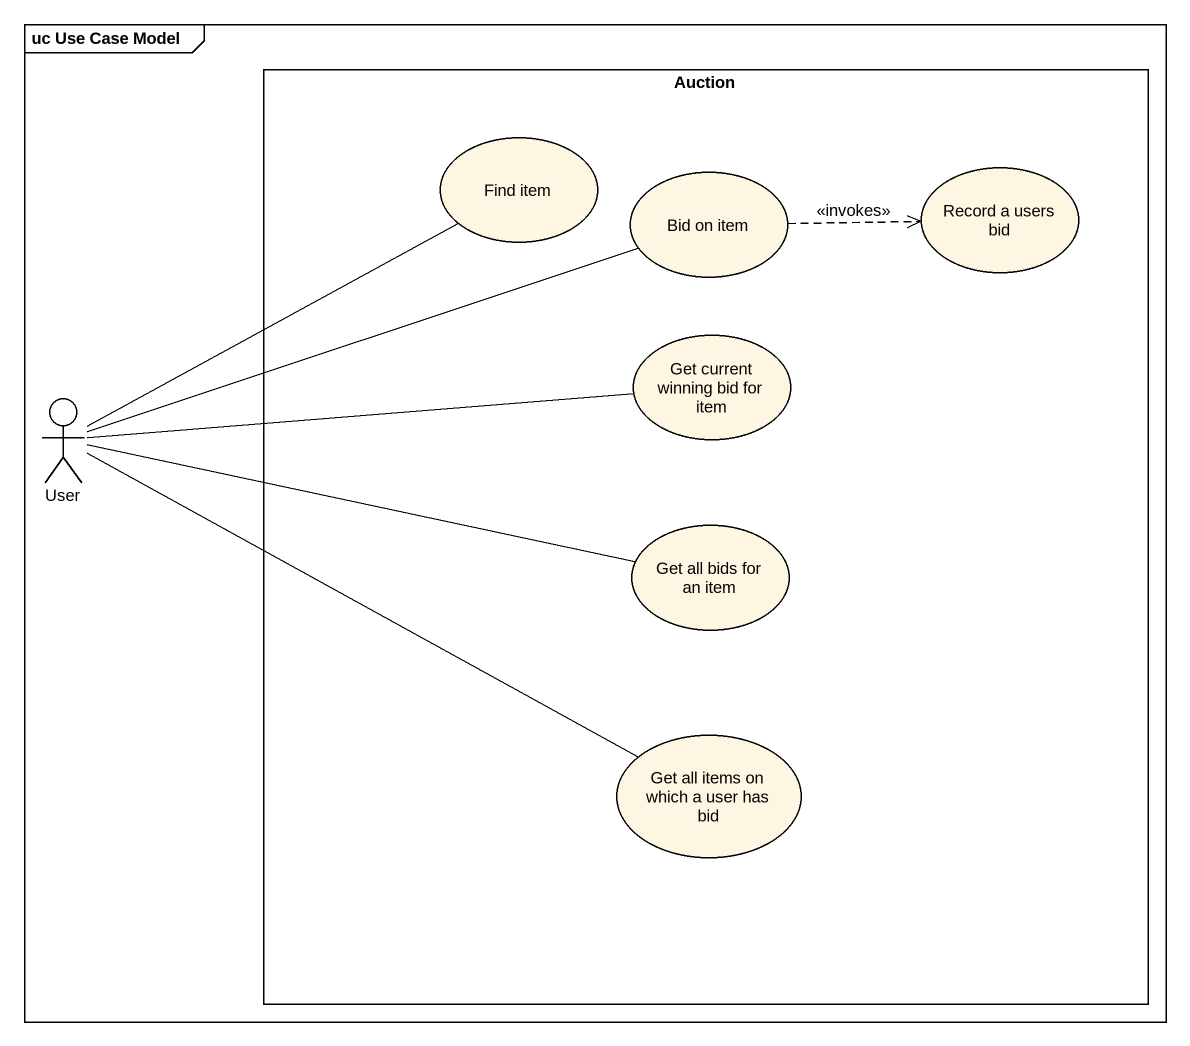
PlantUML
@startuml
mainframe uc Use Case Model
rectangle Auction {
  usecase "Find item" as Find_item
  usecase "Bid on item" as Bid_on_item
  usecase "Record a users bid" as Record_a_users_bid
  usecase "Get current winning bid for item" as Get_current_winning_bid_for
  usecase "Get all bids for an item" as Get_all_bids_for_an_item
  usecase "Get all items on which a user has bid" as Get_all_items_on_which_a
}
actor User
Bid_on_item .right.> Record_a_users_bid : <<invokes>>
User -up- Find_item
User -right- Bid_on_item
User -right- Get_current_winning_bid_for
User -right- Get_all_bids_for_an_item
User -right- Get_all_items_on_which_a
@enduml
